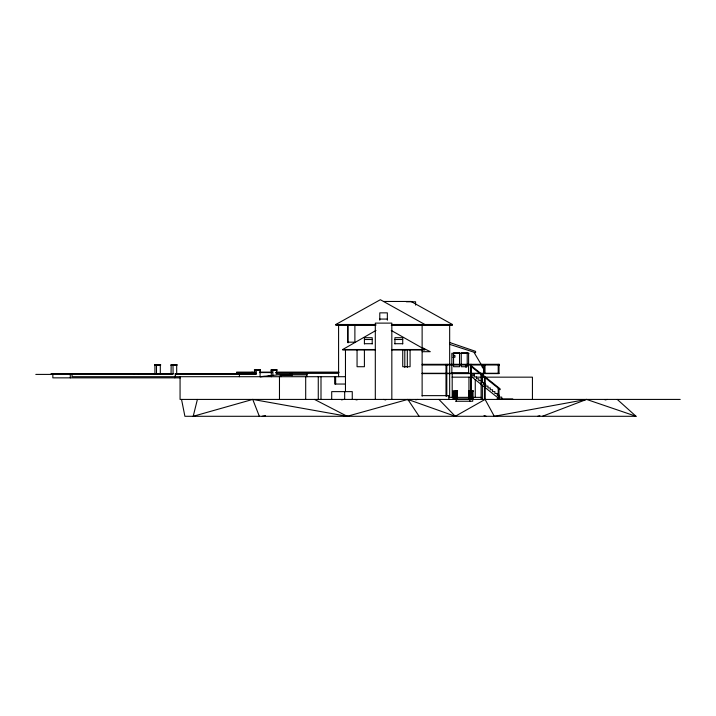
<?xml version="1.0" encoding="UTF-8"?>
<svg xmlns="http://www.w3.org/2000/svg" width="716" height="716" viewBox="0 0 716 716"><rect width="100%" height="100%" fill="white"/><g stroke="black" fill="none" stroke-linecap="round" stroke-linejoin="round"><path stroke-width="1.07" d="M456.217 401.255L456.334 399.421M472.793 399.421L472.676 401.255L455.618 401.255M197.401 399.421L193.204 416.291L252.739 399.421L347.197 416.291L407.851 399.421L455.26 416.291L485.09 399.421L494.291 416.291L586.574 399.421L636.041 416.291L617.255 399.421M375.309 349.972L342.722 349.972L342.722 349.506L375.972 330.452M375.846 325.413L335.831 325.413L335.831 324.491L380.357 299.709L424.874 324.491L424.874 325.413M542.397 416.291L586.574 399.421M344.673 416.291L346.821 415.736M407.878 399.976L410.026 399.421M537.725 416.291L539.9 415.763M605.101 399.949L607.275 399.421M262.262 416.291L265.52 415.62M341.532 399.877L343.698 399.421M415.656 399.85L417.795 399.421M260.078 370.279L260.078 376.705L278.041 374.871L306.922 374.871M284.744 375.515L291.233 374.871L280.108 375.524M260.078 376.705L264.535 376.446M267.865 376.249L271.203 376.052M383.516 301.463L411.056 301.463L452.423 324.491L452.423 325.413L391.285 325.413M406.285 301.776L415.584 301.776L415.584 305.123M379.784 319.067L387.356 319.067M335.831 324.491L375.909 324.491M391.491 324.491L452.423 324.491M364.408 339.509L372.213 339.509M394.928 339.5L402.732 339.5M364.408 343.707L372.213 343.707M394.928 343.707L402.732 343.707M342.722 349.506L375.309 349.506M391.831 349.506L424.874 349.506L424.874 349.972L391.831 349.972M422.127 351.69L430.271 351.69L422.127 347.555M449.666 344.342L475.594 352.72L475.594 351.359L449.666 342.508M452.745 357.195L454.946 357.195L454.946 355.592L452.852 354.948M422.127 364.31L499.464 364.31L499.464 364.999L422.127 364.999M482.593 367.639L483.855 367.639L483.855 373.26M255.415 372.114L236.629 372.114L236.629 372.571L255.505 372.571M259.523 372.114L272.116 372.114M276.26 372.114L338.901 372.114M259.872 372.571L272.178 372.571M275.517 372.571L338.901 372.571M451.733 372.92L468.595 372.92L468.595 353.292L451.841 353.292L451.841 372.92M338.587 373.26L306.922 373.26L306.922 376.705M422.127 373.26L499.007 373.26M422.127 373.609L481.107 373.609L481.107 382.675L482.369 382.675L482.423 373.609L499.007 373.609L499.007 364.999M173.093 373.716L51.069 373.716L51.069 374.182L173.093 374.182L172.995 365.232M256.355 373.716L175.134 373.716L175.134 374.182L256.355 374.182L256.265 370.279M276.063 373.716L307.629 373.716M35.8 374.405L53.521 374.405M471.692 375.095L474.225 375.095M481.107 375.56L483.524 375.56L483.524 373.609M345.47 376.705L72.012 376.705L72.11 373.716M452.056 377.162L473.025 377.162M476.364 377.162L532.435 377.162L532.435 399.421M180.387 377.851L52.841 377.851L52.841 374.182M481.107 377.851L482.369 377.851M481.107 380.608L478.807 380.608L478.807 378.773L476.516 378.773L476.516 376.929L474.225 376.929L474.225 373.609M481.107 382.442L483.398 382.442L483.398 384.277L485.699 384.277L485.699 386.112L487.99 386.112L487.99 387.947L490.281 387.947L490.281 389.781L492.581 389.781L492.581 391.625L494.872 391.625L494.872 393.46L497.173 393.46L497.173 395.295L499.464 395.295L499.464 397.129L501.764 397.129L501.764 398.964M345.47 384.045L334.667 384.045L334.667 376.705M422.127 395.635L448.86 395.635L448.86 399.421M453.998 397.362L449.666 397.362L449.666 325.413M457.255 397.362L469.177 397.362M472.435 397.362L481.107 397.362M453.085 399.421L453.085 398.964L473.052 398.964M680.2 399.421L180.065 399.421L180.065 376.705M636.041 416.291L184.898 416.291L181.533 399.421M383.57 399.421L385.727 399.931M354.921 399.421L357.042 399.931M484.043 415.522L486.11 416.291M466.922 352.576L468.962 353.391M314.494 399.421L347.197 416.291M391.258 330.452L424.874 349.506M471.352 365.813L500.081 388.797L500.081 389.683L471.352 366.699M499.374 398.964L471.692 376.822L471.692 373.26M438.926 399.421L455.26 416.291M407.851 399.421L419.102 416.291M474.225 352.72L483.058 367.639M252.739 399.421L259.344 416.291M469.812 399.421L469.92 401.255M512.772 399.421L512.772 398.964L496.94 398.964L496.94 399.421M499.007 388.824L499.007 398.964M498.202 364.31L498.202 373.26M498.202 388.179L498.202 398.964M485.233 377.806L485.233 399.421M485.009 364.999L485.009 373.26M484.437 377.162L484.437 399.421M484.204 364.999L484.204 373.26M482.942 364.999L482.942 368.096M482.369 385.038L482.369 399.421M482.137 364.999L482.137 367.066M481.564 377.851L481.564 382.675M481.107 383.248L481.107 399.421M475.263 379.39L475.263 397.201M473.025 391.276L473.052 399.421M471.352 364.31L471.352 373.26M471.352 373.609L471.352 390.82M471.379 391.276L471.343 398.964M470.546 364.31L470.546 373.26M470.546 373.609L470.546 390.82M470.537 391.276L470.502 398.964M469.696 398.964L469.696 391.276L469.58 399.421M468.944 377.162L468.944 397.201M468.801 391.276L468.855 398.964M466.42 364.999L466.42 367.066M465.615 364.999L465.615 367.066M457.336 391.276L457.336 398.964M457.282 391.276L457.282 398.964M456.566 399.421L456.486 391.276M454.848 391.276L454.812 398.964M453.971 391.276L453.962 398.964M453.165 391.276L453.112 398.964M452.19 373.833L452.19 397.201M449.317 395.867L449.317 397.649M447.258 364.31L447.258 364.999M446.793 364.999L446.793 373.26M446.793 373.609L446.793 396.199M445.996 364.31L445.996 373.26M445.996 373.609L445.996 396.199M422.127 325.413L422.127 396.199M410.08 349.972L410.08 366.717L402.732 366.717L402.732 349.972M407.323 349.972L407.323 367.406M404.8 349.972L404.8 367.406M402.732 343.94L402.732 337.701L394.928 337.701L394.928 343.94M391.831 399.421L391.831 323.113L375.309 323.113L375.309 399.421M387.356 320.186L387.356 312.856L379.784 312.856L379.784 320.186M372.213 343.94L372.213 337.71L364.408 337.71L364.408 343.94M364.408 349.972L364.408 366.717L357.06 366.717L357.06 349.972M354.885 325.413L354.885 342.167L347.537 342.167L347.537 325.413M352.263 399.421L352.263 391.625L331.705 391.625L331.705 399.421M348.11 325.413L348.11 342.857M345.47 349.972L345.47 391.625M344.673 391.625L344.673 399.421M338.587 325.413L338.587 376.705M335.643 376.705L335.643 384.045M321.001 376.705L321.001 399.421M318.271 376.705L318.271 399.421M305.696 376.705L305.696 399.421M292.012 373.716L292.012 375.712M289.828 373.716L289.828 374.182M280.985 374.871L280.985 376.705M279.473 376.705L279.473 399.421M276.68 370.279L276.68 373.716M275.221 369.823L275.221 370.279M272.868 370.279L272.868 375.632M272.742 369.823L272.742 370.279M271.283 370.279L271.283 376.768M258.619 369.823L258.619 370.279M256.14 369.823L256.14 370.279M254.681 370.279L254.681 374.182M252.077 372.114L252.077 372.571M239.439 373.716L239.412 376.705M238.911 373.716L238.911 374.182M176.691 365.232L176.691 373.716M175.42 373.716L175.483 376.705M174.856 376.016L174.856 377.851M172.887 364.766L172.887 365.232M171.16 365.232L171.052 374.182M160.312 365.232L160.312 373.645M156.58 373.716L156.58 374.182M156.491 365.232L156.491 374.182M156.365 364.766L156.365 365.232M154.916 364.766L154.916 373.716M154.352 373.716L154.352 374.182M138.492 373.716L138.492 374.182M134.375 373.716L134.375 374.182M70.231 373.716L70.329 377.851M52.939 373.716L52.939 374.182M459.529 352.836L453.568 352.836L453.568 366.717L459.529 366.717L459.529 352.836M467.217 352.836L461.256 352.836L461.256 366.717L467.217 366.717L467.217 352.836M160.626 364.766L154.62 364.766L154.62 365.232L160.626 365.232L160.626 364.766M177.004 364.766L170.847 364.766L170.847 365.232L177.004 365.232L177.004 364.766M260.382 369.823L254.386 369.823L254.386 370.279L260.382 370.279L260.382 369.823M276.985 369.823L270.979 369.823L270.979 370.279L276.985 370.279L276.985 369.823M457.578 390.936L452.87 391.276L457.578 390.936M473.267 390.936L468.559 391.276L473.267 390.936M472.22 398.964L472.22 391.276L472.175 398.964M455.689 398.964L455.653 391.276L455.645 398.964"/></g></svg>
